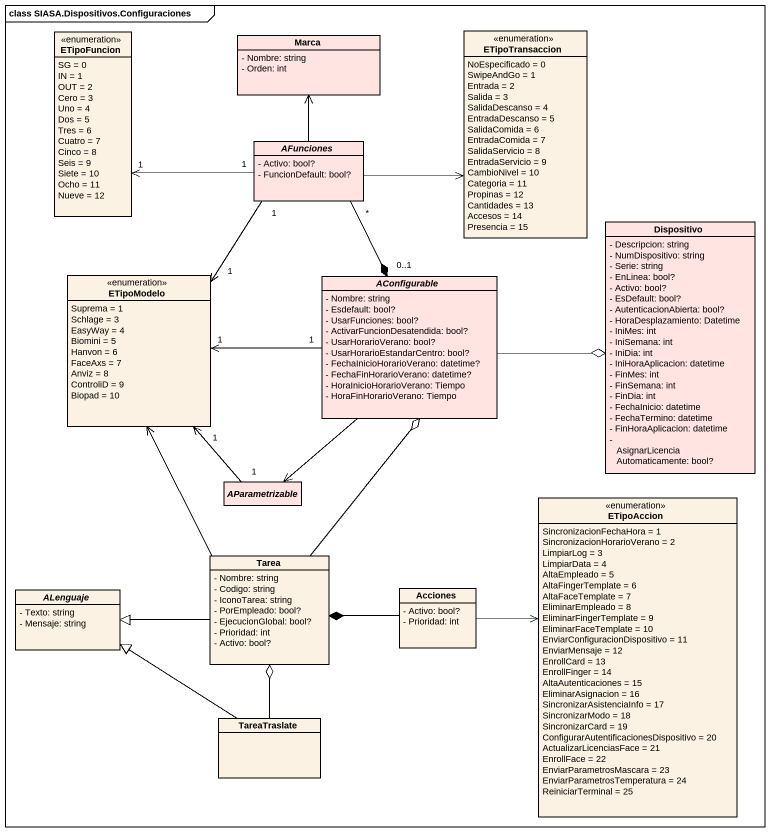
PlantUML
@startuml
mainframe class SIASA.Dispositivos.Configuraciones
hide circle
hide empty members
skinparam classAttributeIconSize 0
enum ETipoFuncion {
  SG = 0
  IN = 1
  OUT = 2
  Cero = 3
  Uno = 4
  Dos = 5
  Tres = 6
  Cuatro = 7
  Cinco = 8
  Seis = 9
  Siete = 10
  Ocho = 11
  Nueve = 12
}
class Marca #FFE4E1 {
  - Nombre: string
  - Orden: int
}
enum ETipoTransaccion {
  NoEspecificado = 0
  SwipeAndGo = 1
  Entrada = 2
  Salida = 3
  SalidaDescanso = 4
  EntradaDescanso = 5
  SalidaComida = 6
  EntradaComida = 7
  SalidaServicio = 8
  EntradaServicio = 9
  CambioNivel = 10
  Categoria = 11
  Propinas = 12
  Cantidades = 13
  Accesos = 14
  Presencia = 15
}
abstract class AFunciones #FFE4E1 {
  - Activo: bool?
  - FuncionDefault: bool?
}
class Dispositivo #FFE4E1 {
  - Descripcion: string
  - NumDispositivo: string
  - Serie: string
  - EnLinea: bool?
  - Activo: bool?
  - EsDefault: bool?
  - AutenticacionAbierta: bool?
  - HoraDesplazamiento: Datetime
  - IniMes: int
  - IniSemana: int
  - IniDia: int
  - IniHoraAplicacion: datetime
  - FinMes: int
  - FinSemana: int
  - FinDia: int
  - FechaInicio: datetime
  - FechaTermino: datetime
  - FinHoraAplicacion: datetime
  - AsignarLicenciaAutomaticamente: bool?
}
enum ETipoModelo {
  Suprema = 1
  Schlage = 3
  EasyWay = 4
  Biomini = 5
  Hanvon = 6
  FaceAxs = 7
  Anviz = 8
  ControliD = 9
  Biopad = 10
}
abstract class AConfigurable #FFE4E1 {
  - Nombre: string
  - Esdefault: bool?
  - UsarFunciones: bool?
  - ActivarFuncionDesatendida: bool?
  - UsarHorarioVerano: bool?
  - UsarHorarioEstandarCentro: bool?
  - FechaInicioHorarioVerano: datetime?
  - FechaFinHorarioVerano: datetime?
  - HoraInicioHorarioVerano: Tiempo
  - HoraFinHorarioVerano: Tiempo
}
abstract class AParametrizable #FFE4E1
enum ETipoAccion {
  SincronizacionFechaHora = 1
  SincronizacionHorarioVerano = 2
  LimpiarLog = 3
  LimpiarData = 4
  AltaEmpleado = 5
  AltaFingerTemplate = 6
  AltaFaceTemplate = 7
  EliminarEmpleado = 8
  EliminarFingerTemplate = 9
  EliminarFaceTemplate = 10
  EnviarConfiguracionDispositivo = 11
  EnviarMensaje = 12
  EnrollCard = 13
  EnrollFinger = 14
  AltaAutenticaciones = 15
  EliminarAsignacion = 16
  SincronizarAsistenciaInfo = 17
  SincronizarModo = 18
  SincronizarCard = 19
  ConfigurarAutentificacionesDispositivo = 20
  ActualizarLicenciasFace = 21
  EnrollFace = 22
  EnviarParametrosMascara = 23
  EnviarParametrosTemperatura = 24
  ReiniciarTerminal = 25
}
class Tarea {
  - Nombre: string
  - Codigo: string
  - IconoTarea: string
  - PorEmpleado: bool?
  - EjecucionGlobal: bool?
  - Prioridad: int
  - Activo: bool?
}
abstract class ALenguaje {
  - Texto: string
  - Mensaje: string
}
class Acciones {
  - Activo: bool?
  - Prioridad: int
}
class TareaTraslate
AFunciones "1" -left-> "1" ETipoFuncion
AFunciones -up-> Marca
AFunciones -right-> ETipoTransaccion
AFunciones "1" --> "1" ETipoModelo
AFunciones "*" --* "0..1" AConfigurable
AConfigurable -right-o Dispositivo
AConfigurable "1" -left-> "1" ETipoModelo
AConfigurable --> AParametrizable
AParametrizable "1" -up-> "1" ETipoModelo
Tarea -up-> ETipoModelo
Tarea -up-o AConfigurable
Tarea -left-|> ALenguaje
Acciones -right-> ETipoAccion
Acciones -left-* Tarea
TareaTraslate -up-o Tarea
TareaTraslate -up-|> ALenguaje
@enduml
